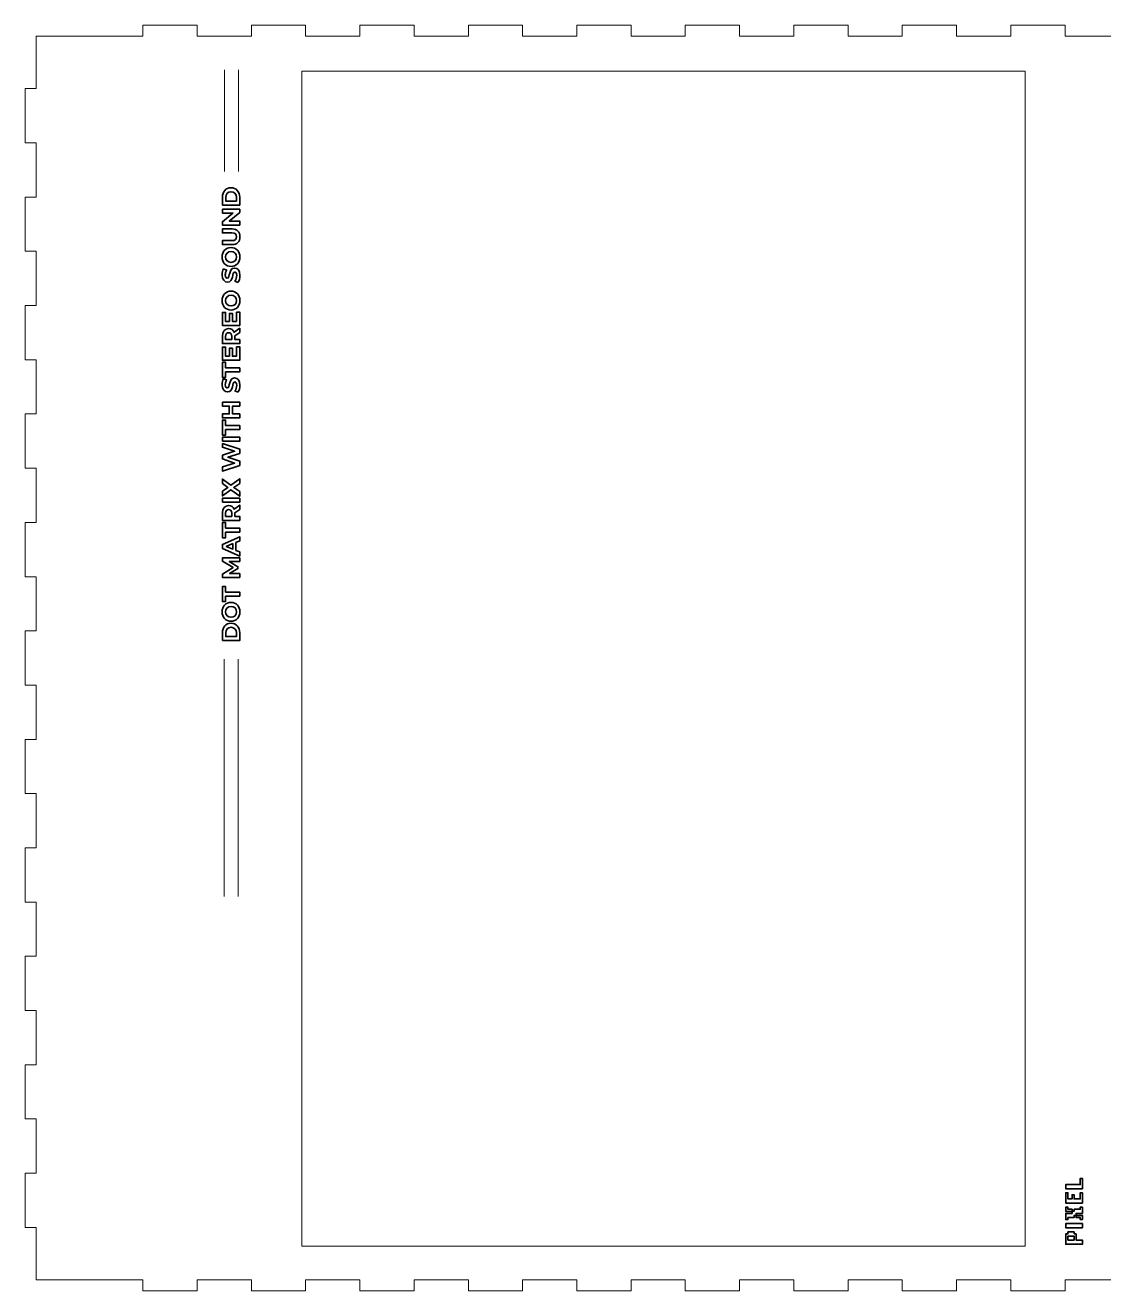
# Model space of a CAD drawing. Header units: millimetres. Extents: x -265 to 3135, y -989 to 809.
# Drawn here: x 1870 to 2466, y -146 to 554 of the extents above; entities that cross this region are included whole.
import ezdxf

# ---------------------------------------------------------------- set-up
doc = ezdxf.new("R2010")
doc.units = ezdxf.units.MM
doc.header["$MEASUREMENT"] = 0
doc.layers.add('Layer 1', color=7, linetype='Continuous', lineweight=0)

# ---------------------------------------------------------------- blocks, each defined once
blk = doc.blocks.new('Block_0')
at = {"layer": 'Layer 1', "color": 18, "lineweight": 35, "true_color": 0x000000}
for points, knots in [([(1978.8, 454.52), (1978.8, 454.52), (1978.8, 458.87), (1978.8, 458.87), (1978.8, 461.99), (1980.69, 464.14), (1983.58, 464.14), (1986.48, 464.14), (1988.36, 461.99), (1988.36, 458.87), (1988.36, 458.87), (1988.36, 454.52), (1988.36, 454.52), (1988.36, 454.52), (1978.8, 454.52), (1978.8, 454.52)], [0, 0, 0, 0, 1, 1, 1, 2, 2, 2, 3, 3, 3, 4, 4, 4, 5, 5, 5, 5]), ([(1986.55, 458.76), (1986.55, 460.66), (1985.41, 461.9), (1983.58, 461.9), (1981.75, 461.9), (1980.62, 460.66), (1980.62, 458.76), (1980.62, 458.76), (1980.62, 456.73), (1980.62, 456.73), (1980.62, 456.73), (1986.55, 456.73), (1986.55, 456.73), (1986.55, 456.73), (1986.55, 458.76), (1986.55, 458.76)], [0, 0, 0, 0, 1, 1, 1, 2, 2, 2, 3, 3, 3, 4, 4, 4, 5, 5, 5, 5]), ([(1978.8, 452.25), (1978.8, 452.25), (1988.36, 452.25), (1988.36, 452.25), (1988.36, 452.25), (1988.36, 450.44), (1988.36, 450.44), (1988.36, 450.44), (1982.56, 445.67), (1982.56, 445.67), (1982.56, 445.67), (1988.36, 445.67), (1988.36, 445.67), (1988.36, 445.67), (1988.36, 443.48), (1988.36, 443.48), (1988.36, 443.48), (1978.8, 443.48), (1978.8, 443.48), (1978.8, 443.48), (1978.8, 445.31), (1978.8, 445.31), (1978.8, 445.31), (1984.61, 450.07), (1984.61, 450.07), (1984.61, 450.07), (1978.8, 450.07), (1978.8, 450.07), (1978.8, 450.07), (1978.8, 452.25), (1978.8, 452.25)], [0, 0, 0, 0, 1, 1, 1, 2, 2, 2, 3, 3, 3, 4, 4, 4, 5, 5, 5, 6, 6, 6, 7, 7, 7, 8, 8, 8, 9, 9, 9, 10, 10, 10, 10]), ([(1984.16, 432.64), (1984.16, 432.64), (1978.8, 432.64), (1978.8, 432.64), (1978.8, 432.64), (1978.8, 434.85), (1978.8, 434.85), (1978.8, 434.85), (1984.07, 434.85), (1984.07, 434.85), (1985.89, 434.85), (1986.64, 435.64), (1986.64, 436.98), (1986.64, 438.33), (1985.89, 439.11), (1984.07, 439.11), (1984.07, 439.11), (1978.8, 439.11), (1978.8, 439.11), (1978.8, 439.11), (1978.8, 441.3), (1978.8, 441.3), (1978.8, 441.3), (1984.16, 441.3), (1984.16, 441.3), (1986.97, 441.3), (1988.53, 439.69), (1988.53, 436.97), (1988.53, 434.25), (1986.97, 432.64), (1984.16, 432.64)], [0, 0, 0, 0, 1, 1, 1, 2, 2, 2, 3, 3, 3, 4, 4, 4, 5, 5, 5, 6, 6, 6, 7, 7, 7, 8, 8, 8, 9, 9, 9, 10, 10, 10, 10]), ([(1983.58, 420.59), (1980.74, 420.59), (1978.64, 422.8), (1978.64, 425.82), (1978.64, 428.82), (1980.73, 431.05), (1983.58, 431.05), (1986.44, 431.05), (1988.53, 428.82), (1988.53, 425.82), (1988.53, 422.8), (1986.42, 420.59), (1983.58, 420.59)], [0, 0, 0, 0, 1, 1, 1, 2, 2, 2, 3, 3, 3, 4, 4, 4, 4]), ([(1983.58, 428.81), (1981.76, 428.81), (1980.52, 427.53), (1980.52, 425.82), (1980.52, 424.11), (1981.76, 422.83), (1983.58, 422.83), (1985.4, 422.83), (1986.64, 424.11), (1986.64, 425.82), (1986.64, 427.53), (1985.4, 428.81), (1983.58, 428.81)], [0, 0, 0, 0, 1, 1, 1, 2, 2, 2, 3, 3, 3, 4, 4, 4, 4]), ([(1987.42, 411.72), (1987.42, 411.72), (1985.75, 412.47), (1985.75, 412.47), (1986.34, 413.28), (1986.75, 414.48), (1986.75, 415.63), (1986.75, 416.94), (1986.31, 417.47), (1985.73, 417.47), (1983.94, 417.47), (1985.17, 411.91), (1981.61, 411.91), (1979.99, 411.91), (1978.64, 413.22), (1978.64, 415.94), (1978.64, 417.14), (1978.92, 418.37), (1979.48, 419.26), (1979.48, 419.26), (1981.16, 418.58), (1981.16, 418.58), (1980.66, 417.69), (1980.41, 416.78), (1980.41, 415.93), (1980.41, 414.62), (1980.9, 414.11), (1981.51, 414.11), (1983.27, 414.11), (1982.05, 419.67), (1985.56, 419.67), (1987.16, 419.67), (1988.53, 418.35), (1988.53, 415.61), (1988.53, 414.1), (1988.08, 412.57), (1987.42, 411.72)], [0, 0, 0, 0, 1, 1, 1, 2, 2, 2, 3, 3, 3, 4, 4, 4, 5, 5, 5, 6, 6, 6, 7, 7, 7, 8, 8, 8, 9, 9, 9, 10, 10, 10, 11, 11, 11, 12, 12, 12, 12]), ([(1983.58, 396.48), (1980.74, 396.48), (1978.64, 398.69), (1978.64, 401.71), (1978.64, 404.71), (1980.73, 406.94), (1983.58, 406.94), (1986.44, 406.94), (1988.53, 404.71), (1988.53, 401.71), (1988.53, 398.69), (1986.42, 396.48), (1983.58, 396.48)], [0, 0, 0, 0, 1, 1, 1, 2, 2, 2, 3, 3, 3, 4, 4, 4, 4]), ([(1983.58, 404.7), (1981.76, 404.7), (1980.52, 403.42), (1980.52, 401.71), (1980.52, 400), (1981.76, 398.72), (1983.58, 398.72), (1985.4, 398.72), (1986.64, 400), (1986.64, 401.71), (1986.64, 403.42), (1985.4, 404.7), (1983.58, 404.7)], [0, 0, 0, 0, 1, 1, 1, 2, 2, 2, 3, 3, 3, 4, 4, 4, 4]), ([(1986.59, 395.34), (1986.59, 395.34), (1988.36, 395.34), (1988.36, 395.34), (1988.36, 395.34), (1988.36, 387.94), (1988.36, 387.94), (1988.36, 387.94), (1978.8, 387.94), (1978.8, 387.94), (1978.8, 387.94), (1978.8, 395.16), (1978.8, 395.16), (1978.8, 395.16), (1980.58, 395.16), (1980.58, 395.16), (1980.58, 395.16), (1980.58, 390.14), (1980.58, 390.14), (1980.58, 390.14), (1982.65, 390.14), (1982.65, 390.14), (1982.65, 390.14), (1982.65, 394.58), (1982.65, 394.58), (1982.65, 394.58), (1984.37, 394.58), (1984.37, 394.58), (1984.37, 394.58), (1984.37, 390.14), (1984.37, 390.14), (1984.37, 390.14), (1986.59, 390.14), (1986.59, 390.14), (1986.59, 390.14), (1986.59, 395.34), (1986.59, 395.34)], [0, 0, 0, 0, 1, 1, 1, 2, 2, 2, 3, 3, 3, 4, 4, 4, 5, 5, 5, 6, 6, 6, 7, 7, 7, 8, 8, 8, 9, 9, 9, 10, 10, 10, 11, 11, 11, 12, 12, 12, 12]), ([(1988.36, 383.99), (1988.36, 383.99), (1985.7, 382.14), (1985.7, 382.14), (1985.7, 382.14), (1985.7, 382.04), (1985.7, 382.04), (1985.7, 382.04), (1985.7, 380.11), (1985.7, 380.11), (1985.7, 380.11), (1988.36, 380.11), (1988.36, 380.11), (1988.36, 380.11), (1988.36, 377.9), (1988.36, 377.9), (1988.36, 377.9), (1978.8, 377.9), (1978.8, 377.9), (1978.8, 377.9), (1978.8, 382.04), (1978.8, 382.04), (1978.8, 384.59), (1980.13, 386.19), (1982.27, 386.19), (1983.7, 386.19), (1984.76, 385.46), (1985.29, 384.22), (1985.29, 384.22), (1988.36, 386.37), (1988.36, 386.37), (1988.36, 386.37), (1988.36, 383.99), (1988.36, 383.99)], [0, 0, 0, 0, 1, 1, 1, 2, 2, 2, 3, 3, 3, 4, 4, 4, 5, 5, 5, 6, 6, 6, 7, 7, 7, 8, 8, 8, 9, 9, 9, 10, 10, 10, 11, 11, 11, 11]), ([(1980.6, 381.91), (1980.6, 381.91), (1980.6, 380.11), (1980.6, 380.11), (1980.6, 380.11), (1983.94, 380.11), (1983.94, 380.11), (1983.94, 380.11), (1983.94, 381.91), (1983.94, 381.91), (1983.94, 383.26), (1983.31, 383.95), (1982.27, 383.95), (1981.22, 383.95), (1980.6, 383.26), (1980.6, 381.91)], [0, 0, 0, 0, 1, 1, 1, 2, 2, 2, 3, 3, 3, 4, 4, 4, 5, 5, 5, 5]), ([(1986.59, 376.13), (1986.59, 376.13), (1988.36, 376.13), (1988.36, 376.13), (1988.36, 376.13), (1988.36, 368.73), (1988.36, 368.73), (1988.36, 368.73), (1978.8, 368.73), (1978.8, 368.73), (1978.8, 368.73), (1978.8, 375.96), (1978.8, 375.96), (1978.8, 375.96), (1980.58, 375.96), (1980.58, 375.96), (1980.58, 375.96), (1980.58, 370.93), (1980.58, 370.93), (1980.58, 370.93), (1982.65, 370.93), (1982.65, 370.93), (1982.65, 370.93), (1982.65, 375.37), (1982.65, 375.37), (1982.65, 375.37), (1984.37, 375.37), (1984.37, 375.37), (1984.37, 375.37), (1984.37, 370.93), (1984.37, 370.93), (1984.37, 370.93), (1986.59, 370.93), (1986.59, 370.93), (1986.59, 370.93), (1986.59, 376.13), (1986.59, 376.13)], [0, 0, 0, 0, 1, 1, 1, 2, 2, 2, 3, 3, 3, 4, 4, 4, 5, 5, 5, 6, 6, 6, 7, 7, 7, 8, 8, 8, 9, 9, 9, 10, 10, 10, 11, 11, 11, 12, 12, 12, 12]), ([(1980.6, 362.27), (1980.6, 362.27), (1980.6, 359.21), (1980.6, 359.21), (1980.6, 359.21), (1978.8, 359.21), (1978.8, 359.21), (1978.8, 359.21), (1978.8, 367.54), (1978.8, 367.54), (1978.8, 367.54), (1980.6, 367.54), (1980.6, 367.54), (1980.6, 367.54), (1980.6, 364.48), (1980.6, 364.48), (1980.6, 364.48), (1988.36, 364.48), (1988.36, 364.48), (1988.36, 364.48), (1988.36, 362.27), (1988.36, 362.27), (1988.36, 362.27), (1980.6, 362.27), (1980.6, 362.27)], [0, 0, 0, 0, 1, 1, 1, 2, 2, 2, 3, 3, 3, 4, 4, 4, 5, 5, 5, 6, 6, 6, 7, 7, 7, 8, 8, 8, 8]), ([(1987.42, 350.96), (1987.42, 350.96), (1985.75, 351.71), (1985.75, 351.71), (1986.34, 352.51), (1986.75, 353.72), (1986.75, 354.86), (1986.75, 356.18), (1986.31, 356.71), (1985.73, 356.71), (1983.94, 356.71), (1985.17, 351.15), (1981.61, 351.15), (1979.99, 351.15), (1978.64, 352.46), (1978.64, 355.18), (1978.64, 356.38), (1978.92, 357.61), (1979.48, 358.5), (1979.48, 358.5), (1981.16, 357.81), (1981.16, 357.81), (1980.66, 356.93), (1980.41, 356.01), (1980.41, 355.16), (1980.41, 353.85), (1980.9, 353.35), (1981.51, 353.35), (1983.27, 353.35), (1982.05, 358.91), (1985.56, 358.91), (1987.16, 358.91), (1988.53, 357.58), (1988.53, 354.85), (1988.53, 353.33), (1988.08, 351.8), (1987.42, 350.96)], [0, 0, 0, 0, 1, 1, 1, 2, 2, 2, 3, 3, 3, 4, 4, 4, 5, 5, 5, 6, 6, 6, 7, 7, 7, 8, 8, 8, 9, 9, 9, 10, 10, 10, 11, 11, 11, 12, 12, 12, 12]), ([(1978.8, 345.57), (1978.8, 345.57), (1988.36, 345.57), (1988.36, 345.57), (1988.36, 345.57), (1988.36, 343.36), (1988.36, 343.36), (1988.36, 343.36), (1984.44, 343.36), (1984.44, 343.36), (1984.44, 343.36), (1984.44, 339.02), (1984.44, 339.02), (1984.44, 339.02), (1988.36, 339.02), (1988.36, 339.02), (1988.36, 339.02), (1988.36, 336.8), (1988.36, 336.8), (1988.36, 336.8), (1978.8, 336.8), (1978.8, 336.8), (1978.8, 336.8), (1978.8, 339.02), (1978.8, 339.02), (1978.8, 339.02), (1982.57, 339.02), (1982.57, 339.02), (1982.57, 339.02), (1982.57, 343.36), (1982.57, 343.36), (1982.57, 343.36), (1978.8, 343.36), (1978.8, 343.36), (1978.8, 343.36), (1978.8, 345.57), (1978.8, 345.57)], [0, 0, 0, 0, 1, 1, 1, 2, 2, 2, 3, 3, 3, 4, 4, 4, 5, 5, 5, 6, 6, 6, 7, 7, 7, 8, 8, 8, 9, 9, 9, 10, 10, 10, 11, 11, 11, 12, 12, 12, 12]), ([(1980.6, 330.34), (1980.6, 330.34), (1980.6, 327.28), (1980.6, 327.28), (1980.6, 327.28), (1978.8, 327.28), (1978.8, 327.28), (1978.8, 327.28), (1978.8, 335.62), (1978.8, 335.62), (1978.8, 335.62), (1980.6, 335.62), (1980.6, 335.62), (1980.6, 335.62), (1980.6, 332.56), (1980.6, 332.56), (1980.6, 332.56), (1988.36, 332.56), (1988.36, 332.56), (1988.36, 332.56), (1988.36, 330.34), (1988.36, 330.34), (1988.36, 330.34), (1980.6, 330.34), (1980.6, 330.34)], [0, 0, 0, 0, 1, 1, 1, 2, 2, 2, 3, 3, 3, 4, 4, 4, 5, 5, 5, 6, 6, 6, 7, 7, 7, 8, 8, 8, 8]), ([(1978.8, 323.88), (1978.8, 323.88), (1978.8, 326.09), (1978.8, 326.09), (1978.8, 326.09), (1988.36, 326.09), (1988.36, 326.09), (1988.36, 326.09), (1988.36, 323.88), (1988.36, 323.88), (1988.36, 323.88), (1978.8, 323.88), (1978.8, 323.88)], [0, 0, 0, 0, 1, 1, 1, 2, 2, 2, 3, 3, 3, 4, 4, 4, 4]), ([(1978.8, 322.65), (1978.8, 322.65), (1988.36, 319.52), (1988.36, 319.52), (1988.36, 319.52), (1988.36, 317.15), (1988.36, 317.15), (1988.36, 317.15), (1981.89, 315.04), (1981.89, 315.04), (1981.89, 315.04), (1988.36, 312.87), (1988.36, 312.87), (1988.36, 312.87), (1988.36, 310.51), (1988.36, 310.51), (1988.36, 310.51), (1978.8, 307.36), (1978.8, 307.36), (1978.8, 307.36), (1978.8, 309.66), (1978.8, 309.66), (1978.8, 309.66), (1985.52, 311.82), (1985.52, 311.82), (1985.52, 311.82), (1978.8, 314.07), (1978.8, 314.07), (1978.8, 314.07), (1978.8, 316.12), (1978.8, 316.12), (1978.8, 316.12), (1985.58, 318.31), (1985.58, 318.31), (1985.58, 318.31), (1978.8, 320.53), (1978.8, 320.53), (1978.8, 320.53), (1978.8, 322.65), (1978.8, 322.65)], [0, 0, 0, 0, 1, 1, 1, 2, 2, 2, 3, 3, 3, 4, 4, 4, 5, 5, 5, 6, 6, 6, 7, 7, 7, 8, 8, 8, 9, 9, 9, 10, 10, 10, 11, 11, 11, 12, 12, 12, 13, 13, 13, 13]), ([(1988.36, 300.6), (1988.36, 300.6), (1985.04, 298.29), (1985.04, 298.29), (1985.04, 298.29), (1988.36, 296.03), (1988.36, 296.03), (1988.36, 296.03), (1988.36, 293.48), (1988.36, 293.48), (1988.36, 293.48), (1983.5, 297.02), (1983.5, 297.02), (1983.5, 297.02), (1978.8, 293.66), (1978.8, 293.66), (1978.8, 293.66), (1978.8, 296.18), (1978.8, 296.18), (1978.8, 296.18), (1981.9, 298.38), (1981.9, 298.38), (1981.9, 298.38), (1978.8, 300.53), (1978.8, 300.53), (1978.8, 300.53), (1978.8, 302.92), (1978.8, 302.92), (1978.8, 302.92), (1983.42, 299.59), (1983.42, 299.59), (1983.42, 299.59), (1988.36, 303.16), (1988.36, 303.16), (1988.36, 303.16), (1988.36, 300.6), (1988.36, 300.6)], [0, 0, 0, 0, 1, 1, 1, 2, 2, 2, 3, 3, 3, 4, 4, 4, 5, 5, 5, 6, 6, 6, 7, 7, 7, 8, 8, 8, 9, 9, 9, 10, 10, 10, 11, 11, 11, 12, 12, 12, 12]), ([(1978.8, 290.1), (1978.8, 290.1), (1978.8, 292.31), (1978.8, 292.31), (1978.8, 292.31), (1988.36, 292.31), (1988.36, 292.31), (1988.36, 292.31), (1988.36, 290.1), (1988.36, 290.1), (1988.36, 290.1), (1978.8, 290.1), (1978.8, 290.1)], [0, 0, 0, 0, 1, 1, 1, 2, 2, 2, 3, 3, 3, 4, 4, 4, 4]), ([(1988.36, 286.15), (1988.36, 286.15), (1985.7, 284.3), (1985.7, 284.3), (1985.7, 284.3), (1985.7, 284.2), (1985.7, 284.2), (1985.7, 284.2), (1985.7, 282.27), (1985.7, 282.27), (1985.7, 282.27), (1988.36, 282.27), (1988.36, 282.27), (1988.36, 282.27), (1988.36, 280.06), (1988.36, 280.06), (1988.36, 280.06), (1978.8, 280.06), (1978.8, 280.06), (1978.8, 280.06), (1978.8, 284.2), (1978.8, 284.2), (1978.8, 286.75), (1980.13, 288.35), (1982.27, 288.35), (1983.7, 288.35), (1984.76, 287.62), (1985.29, 286.38), (1985.29, 286.38), (1988.36, 288.53), (1988.36, 288.53), (1988.36, 288.53), (1988.36, 286.15), (1988.36, 286.15)], [0, 0, 0, 0, 1, 1, 1, 2, 2, 2, 3, 3, 3, 4, 4, 4, 5, 5, 5, 6, 6, 6, 7, 7, 7, 8, 8, 8, 9, 9, 9, 10, 10, 10, 11, 11, 11, 11]), ([(1980.6, 284.07), (1980.6, 284.07), (1980.6, 282.27), (1980.6, 282.27), (1980.6, 282.27), (1983.94, 282.27), (1983.94, 282.27), (1983.94, 282.27), (1983.94, 284.07), (1983.94, 284.07), (1983.94, 285.42), (1983.31, 286.11), (1982.27, 286.11), (1981.22, 286.11), (1980.6, 285.42), (1980.6, 284.07)], [0, 0, 0, 0, 1, 1, 1, 2, 2, 2, 3, 3, 3, 4, 4, 4, 5, 5, 5, 5]), ([(1980.6, 273.59), (1980.6, 273.59), (1980.6, 270.53), (1980.6, 270.53), (1980.6, 270.53), (1978.8, 270.53), (1978.8, 270.53), (1978.8, 270.53), (1978.8, 278.87), (1978.8, 278.87), (1978.8, 278.87), (1980.6, 278.87), (1980.6, 278.87), (1980.6, 278.87), (1980.6, 275.81), (1980.6, 275.81), (1980.6, 275.81), (1988.36, 275.81), (1988.36, 275.81), (1988.36, 275.81), (1988.36, 273.59), (1988.36, 273.59), (1988.36, 273.59), (1980.6, 273.59), (1980.6, 273.59)], [0, 0, 0, 0, 1, 1, 1, 2, 2, 2, 3, 3, 3, 4, 4, 4, 5, 5, 5, 6, 6, 6, 7, 7, 7, 8, 8, 8, 8]), ([(1986.31, 267.93), (1986.31, 267.93), (1986.31, 263.49), (1986.31, 263.49), (1986.31, 263.49), (1988.36, 262.64), (1988.36, 262.64), (1988.36, 262.64), (1988.36, 260.37), (1988.36, 260.37), (1988.36, 260.37), (1978.8, 264.63), (1978.8, 264.63), (1978.8, 264.63), (1978.8, 266.82), (1978.8, 266.82), (1978.8, 266.82), (1988.36, 271.09), (1988.36, 271.09), (1988.36, 271.09), (1988.36, 268.77), (1988.36, 268.77), (1988.36, 268.77), (1986.31, 267.93), (1986.31, 267.93)], [0, 0, 0, 0, 1, 1, 1, 2, 2, 2, 3, 3, 3, 4, 4, 4, 5, 5, 5, 6, 6, 6, 7, 7, 7, 8, 8, 8, 8]), ([(1984.63, 267.23), (1984.63, 267.23), (1980.97, 265.71), (1980.97, 265.71), (1980.97, 265.71), (1984.63, 264.2), (1984.63, 264.2), (1984.63, 264.2), (1984.63, 267.23), (1984.63, 267.23)], [0, 0, 0, 0, 1, 1, 1, 2, 2, 2, 3, 3, 3, 3]), ([(1988.36, 257.28), (1988.36, 257.28), (1982.63, 257.27), (1982.63, 257.27), (1982.63, 257.27), (1987.35, 254.46), (1987.35, 254.46), (1987.35, 254.46), (1987.35, 253.46), (1987.35, 253.46), (1987.35, 253.46), (1982.75, 250.66), (1982.75, 250.66), (1982.75, 250.66), (1988.36, 250.66), (1988.36, 250.66), (1988.36, 250.66), (1988.36, 248.58), (1988.36, 248.58), (1988.36, 248.58), (1978.8, 248.58), (1978.8, 248.58), (1978.8, 248.58), (1978.8, 250.41), (1978.8, 250.41), (1978.8, 250.41), (1984.74, 253.99), (1984.74, 253.99), (1984.74, 253.99), (1978.8, 257.52), (1978.8, 257.52), (1978.8, 257.52), (1978.8, 259.33), (1978.8, 259.33), (1978.8, 259.33), (1988.36, 259.36), (1988.36, 259.36), (1988.36, 259.36), (1988.36, 257.28), (1988.36, 257.28)], [0, 0, 0, 0, 1, 1, 1, 2, 2, 2, 3, 3, 3, 4, 4, 4, 5, 5, 5, 6, 6, 6, 7, 7, 7, 8, 8, 8, 9, 9, 9, 10, 10, 10, 11, 11, 11, 12, 12, 12, 13, 13, 13, 13]), ([(1980.6, 238.25), (1980.6, 238.25), (1980.6, 235.19), (1980.6, 235.19), (1980.6, 235.19), (1978.8, 235.19), (1978.8, 235.19), (1978.8, 235.19), (1978.8, 243.53), (1978.8, 243.53), (1978.8, 243.53), (1980.6, 243.53), (1980.6, 243.53), (1980.6, 243.53), (1980.6, 240.47), (1980.6, 240.47), (1980.6, 240.47), (1988.36, 240.47), (1988.36, 240.47), (1988.36, 240.47), (1988.36, 238.25), (1988.36, 238.25), (1988.36, 238.25), (1980.6, 238.25), (1980.6, 238.25)], [0, 0, 0, 0, 1, 1, 1, 2, 2, 2, 3, 3, 3, 4, 4, 4, 5, 5, 5, 6, 6, 6, 7, 7, 7, 8, 8, 8, 8]), ([(1983.58, 224.28), (1980.74, 224.28), (1978.64, 226.49), (1978.64, 229.51), (1978.64, 232.52), (1980.73, 234.74), (1983.58, 234.74), (1986.44, 234.74), (1988.53, 232.52), (1988.53, 229.51), (1988.53, 226.49), (1986.42, 224.28), (1983.58, 224.28)], [0, 0, 0, 0, 1, 1, 1, 2, 2, 2, 3, 3, 3, 4, 4, 4, 4]), ([(1983.58, 232.5), (1981.76, 232.5), (1980.52, 231.22), (1980.52, 229.51), (1980.52, 227.8), (1981.76, 226.52), (1983.58, 226.52), (1985.4, 226.52), (1986.64, 227.8), (1986.64, 229.51), (1986.64, 231.22), (1985.4, 232.5), (1983.58, 232.5)], [0, 0, 0, 0, 1, 1, 1, 2, 2, 2, 3, 3, 3, 4, 4, 4, 4]), ([(1978.8, 213.59), (1978.8, 213.59), (1978.8, 217.94), (1978.8, 217.94), (1978.8, 221.07), (1980.69, 223.21), (1983.58, 223.21), (1986.48, 223.21), (1988.36, 221.07), (1988.36, 217.94), (1988.36, 217.94), (1988.36, 213.59), (1988.36, 213.59), (1988.36, 213.59), (1978.8, 213.59), (1978.8, 213.59)], [0, 0, 0, 0, 1, 1, 1, 2, 2, 2, 3, 3, 3, 4, 4, 4, 5, 5, 5, 5]), ([(1986.55, 217.83), (1986.55, 219.73), (1985.41, 220.97), (1983.58, 220.97), (1981.75, 220.97), (1980.62, 219.73), (1980.62, 217.83), (1980.62, 217.83), (1980.62, 215.81), (1980.62, 215.81), (1980.62, 215.81), (1986.55, 215.81), (1986.55, 215.81), (1986.55, 215.81), (1986.55, 217.83), (1986.55, 217.83)], [0, 0, 0, 0, 1, 1, 1, 2, 2, 2, 3, 3, 3, 4, 4, 4, 5, 5, 5, 5])]:
    blk.add_open_spline(points, degree=3, knots=knots, dxfattribs=at)
blk = doc.blocks.new('Block_3')
at = {"layer": 'Layer 1', "color": 18, "lineweight": 35, "true_color": 0x000000}
for points, knots in [([(2454.38, -89.6), (2454.38, -89.6), (2445.24, -89.6), (2445.24, -89.6), (2445.24, -89.6), (2445.24, -87.3), (2445.24, -87.3), (2445.24, -87.3), (2453.22, -87.3), (2453.22, -87.3), (2453.22, -87.3), (2453.22, -83.89), (2453.22, -83.89), (2453.22, -83.89), (2454.38, -83.89), (2454.38, -83.89), (2454.38, -83.89), (2454.38, -89.6), (2454.38, -89.6)], [0, 0, 0, 0, 1, 1, 1, 2, 2, 2, 3, 3, 3, 4, 4, 4, 5, 5, 5, 6, 6, 6, 6]), ([(2454.38, -97.56), (2454.38, -97.56), (2445.24, -97.56), (2445.24, -97.56), (2445.24, -97.56), (2445.24, -91.85), (2445.24, -91.85), (2445.24, -91.85), (2446.4, -91.85), (2446.4, -91.85), (2446.4, -91.85), (2446.4, -95.27), (2446.4, -95.27), (2446.4, -95.27), (2448.66, -95.27), (2448.66, -95.27), (2448.66, -95.27), (2448.66, -92.99), (2448.66, -92.99), (2448.66, -92.99), (2449.82, -92.99), (2449.82, -92.99), (2449.82, -92.99), (2449.82, -95.27), (2449.82, -95.27), (2449.82, -95.27), (2453.22, -95.27), (2453.22, -95.27), (2453.22, -95.27), (2453.22, -91.85), (2453.22, -91.85), (2453.22, -91.85), (2454.38, -91.85), (2454.38, -91.85), (2454.38, -91.85), (2454.38, -97.56), (2454.38, -97.56)], [0, 0, 0, 0, 1, 1, 1, 2, 2, 2, 3, 3, 3, 4, 4, 4, 5, 5, 5, 6, 6, 6, 7, 7, 7, 8, 8, 8, 9, 9, 9, 10, 10, 10, 11, 11, 11, 12, 12, 12, 12]), ([(2454.38, -103.26), (2454.38, -103.26), (2450.96, -103.26), (2450.96, -103.26), (2450.96, -103.26), (2450.96, -104.38), (2450.96, -104.38), (2450.96, -104.38), (2454.38, -104.38), (2454.38, -104.38), (2454.38, -104.38), (2454.38, -106.68), (2454.38, -106.68), (2454.38, -106.68), (2453.22, -106.68), (2453.22, -106.68), (2453.22, -106.68), (2453.22, -105.54), (2453.22, -105.54), (2453.22, -105.54), (2450.94, -105.54), (2450.94, -105.54), (2450.94, -105.54), (2450.94, -104.41), (2450.94, -104.41), (2450.94, -104.41), (2449.82, -104.41), (2449.82, -104.41), (2449.82, -104.41), (2449.82, -105.54), (2449.82, -105.54), (2449.82, -105.54), (2446.4, -105.54), (2446.4, -105.54), (2446.4, -105.54), (2446.4, -106.68), (2446.4, -106.68), (2446.4, -106.68), (2445.24, -106.68), (2445.24, -106.68), (2445.24, -106.68), (2445.24, -103.25), (2445.24, -103.25), (2445.24, -103.25), (2448.66, -103.25), (2448.66, -103.25), (2448.66, -103.25), (2448.66, -102.13), (2448.66, -102.13), (2448.66, -102.13), (2445.24, -102.13), (2445.24, -102.13), (2445.24, -102.13), (2445.24, -99.83), (2445.24, -99.83), (2445.24, -99.83), (2446.4, -99.83), (2446.4, -99.83), (2446.4, -99.83), (2446.4, -100.97), (2446.4, -100.97), (2446.4, -100.97), (2448.68, -100.97), (2448.68, -100.97), (2448.68, -100.97), (2448.68, -102.1), (2448.68, -102.1), (2448.68, -102.1), (2449.8, -102.1), (2449.8, -102.1), (2449.8, -102.1), (2449.8, -100.97), (2449.8, -100.97), (2449.8, -100.97), (2453.22, -100.97), (2453.22, -100.97), (2453.22, -100.97), (2453.22, -99.83), (2453.22, -99.83), (2453.22, -99.83), (2454.38, -99.83), (2454.38, -99.83), (2454.38, -99.83), (2454.38, -103.26), (2454.38, -103.26)], [0, 0, 0, 0, 1, 1, 1, 2, 2, 2, 3, 3, 3, 4, 4, 4, 5, 5, 5, 6, 6, 6, 7, 7, 7, 8, 8, 8, 9, 9, 9, 10, 10, 10, 11, 11, 11, 12, 12, 12, 13, 13, 13, 14, 14, 14, 15, 15, 15, 16, 16, 16, 17, 17, 17, 18, 18, 18, 19, 19, 19, 20, 20, 20, 21, 21, 21, 22, 22, 22, 23, 23, 23, 24, 24, 24, 25, 25, 25, 26, 26, 26, 27, 27, 27, 28, 28, 28, 28]), ([(2454.38, -111.22), (2454.38, -111.22), (2445.24, -111.22), (2445.24, -111.22), (2445.24, -111.22), (2445.24, -108.93), (2445.24, -108.93), (2445.24, -108.93), (2454.38, -108.93), (2454.38, -108.93), (2454.38, -108.93), (2454.38, -111.22), (2454.38, -111.22)], [0, 0, 0, 0, 1, 1, 1, 2, 2, 2, 3, 3, 3, 4, 4, 4, 4]), ([(2449.82, -114.63), (2449.82, -114.63), (2450.96, -114.63), (2450.96, -114.63), (2450.96, -114.63), (2450.96, -118.04), (2450.96, -118.04), (2450.96, -118.04), (2454.38, -118.04), (2454.38, -118.04), (2454.38, -118.04), (2454.38, -120.34), (2454.38, -120.34), (2454.38, -120.34), (2445.24, -120.34), (2445.24, -120.34), (2445.24, -120.34), (2445.24, -114.63), (2445.24, -114.63), (2445.24, -114.63), (2446.4, -114.63), (2446.4, -114.63), (2446.4, -114.63), (2446.4, -113.49), (2446.4, -113.49), (2446.4, -113.49), (2449.82, -113.49), (2449.82, -113.49), (2449.82, -113.49), (2449.82, -114.63), (2449.82, -114.63)], [0, 0, 0, 0, 1, 1, 1, 2, 2, 2, 3, 3, 3, 4, 4, 4, 5, 5, 5, 6, 6, 6, 7, 7, 7, 8, 8, 8, 9, 9, 9, 10, 10, 10, 10]), ([(2446.41, -115.79), (2446.41, -115.79), (2446.41, -118.04), (2446.41, -118.04), (2446.41, -118.04), (2449.8, -118.04), (2449.8, -118.04), (2449.8, -118.04), (2449.8, -115.79), (2449.8, -115.79), (2449.8, -115.79), (2446.41, -115.79), (2446.41, -115.79)], [0, 0, 0, 0, 1, 1, 1, 2, 2, 2, 3, 3, 3, 4, 4, 4, 4])]:
    blk.add_open_spline(points, degree=3, knots=knots, dxfattribs=at)

msp = doc.modelspace()

# ---------------------------------------------------------------- linework, layer by layer
at = {"layer": 'Layer 1', "color": 1, "lineweight": 9, "true_color": 0xff0000}
for p, q in [((1979.94, 473.03), (1979.94, 529.43)), ((1987.66, 473.03), (1987.66, 529.43)), ((1979.74, 72.13), (1979.74, 203.28)), ((1987.46, 72.13), (1987.46, 203.28))]:
    msp.add_line(p, q, dxfattribs=at)
msp.add_lwpolyline([(2022.68, -121.47), (2022.68, 528.53), (2422.68, 528.53), (2422.68, -121.47)], close=True, dxfattribs=at)
msp.add_lwpolyline([(1869.82, 8.97)], dxfattribs=at)
msp.add_open_spline([(3043.82, 158.95), (3045.84, 158.95), (3047.86, 158.95), (3049.88, 158.95), (3049.87, 148.96), (3049.87, 138.97), (3049.86, 128.98), (3047.85, 128.98), (3045.83, 128.98), (3043.82, 128.98), (3043.82, 128.98), (3043.82, 98.98), (3043.82, 98.98), (3043.82, 98.98), (3049.82, 98.98), (3049.82, 98.98), (3049.82, 98.98), (3049.82, 68.98), (3049.82, 68.98), (3049.82, 68.98), (3043.82, 68.98), (3043.82, 68.98), (3043.82, 68.98), (3043.82, 38.98), (3043.82, 38.98), (3043.82, 38.98), (3049.82, 38.98), (3049.82, 38.98), (3049.82, 38.98), (3049.82, 8.98), (3049.82, 8.98), (3049.82, 8.98), (3043.82, 8.98), (3043.82, 8.98), (3043.82, 8.98), (3043.82, -21.02), (3043.82, -21.02), (3043.82, -21.02), (3049.82, -21.02), (3049.82, -21.02), (3049.82, -21.02), (3049.82, -51.02), (3049.82, -51.02), (3049.82, -51.02), (3043.82, -51.02), (3043.82, -51.02), (3043.82, -51.02), (3043.82, -81.02), (3043.82, -81.02), (3043.82, -81.02), (3049.82, -81.02), (3049.82, -81.02), (3049.82, -81.02), (3049.82, -111.02), (3049.82, -111.02), (3049.82, -111.02), (3043.82, -111.02), (3043.82, -111.02), (3043.82, -111.02), (3043.82, -140.02), (3043.82, -140.02), (3043.82, -140.02), (3014.82, -140.02), (3014.82, -140.02), (3014.82, -140.02), (2984.82, -140.02), (2984.82, -140.02), (2984.82, -140.02), (2984.82, -146.02), (2984.82, -146.02), (2984.82, -146.02), (2954.82, -146.02), (2954.82, -146.02), (2954.82, -146.02), (2954.82, -140.02), (2954.82, -140.02), (2954.82, -140.02), (2924.82, -140.02), (2924.82, -140.02), (2924.82, -140.02), (2924.82, -146.02), (2924.82, -146.02), (2924.82, -146.02), (2894.82, -146.02), (2894.82, -146.02), (2894.82, -146.02), (2894.82, -140.02), (2894.82, -140.02), (2894.82, -140.02), (2864.82, -140.02), (2864.82, -140.02), (2864.82, -140.02), (2864.82, -146.02), (2864.82, -146.02), (2864.82, -146.02), (2834.82, -146.02), (2834.82, -146.02), (2834.82, -146.02), (2834.82, -140.02), (2834.82, -140.02), (2834.82, -140.02), (2804.82, -140.02), (2804.82, -140.02), (2804.82, -140.02), (2804.82, -146.02), (2804.82, -146.02), (2804.82, -146.02), (2774.82, -146.02), (2774.82, -146.02), (2774.82, -146.02), (2774.82, -140.02), (2774.82, -140.02), (2774.82, -140.02), (2744.82, -140.02), (2744.82, -140.02), (2744.82, -140.02), (2744.82, -146.02), (2744.82, -146.02), (2744.82, -146.02), (2714.82, -146.02), (2714.82, -146.02), (2714.82, -146.02), (2714.82, -140.02), (2714.82, -140.02), (2714.82, -140.02), (2684.82, -140.02), (2684.82, -140.02), (2684.82, -140.02), (2684.82, -146.02), (2684.82, -146.02), (2684.82, -146.02), (2654.82, -146.02), (2654.82, -146.02), (2654.82, -146.02), (2654.82, -140.02), (2654.82, -140.02), (2654.82, -140.02), (2624.82, -140.02), (2624.82, -140.02), (2624.82, -140.02), (2624.82, -146.02), (2624.82, -146.02), (2624.82, -146.02), (2594.82, -146.02), (2594.82, -146.02), (2594.82, -146.02), (2594.82, -140.02), (2594.82, -140.02), (2594.82, -140.02), (2564.82, -140.02), (2564.82, -140.02), (2564.82, -140.02), (2564.82, -146.02), (2564.82, -146.02), (2564.82, -146.02), (2534.82, -146.02), (2534.82, -146.02), (2534.82, -146.02), (2534.82, -140.02), (2534.82, -140.02), (2534.82, -140.02), (2504.82, -140.02), (2504.82, -140.02), (2504.82, -140.02), (2504.82, -146.02), (2504.82, -146.02), (2504.82, -146.02), (2474.82, -146.02), (2474.82, -146.02), (2474.82, -146.02), (2474.82, -140.02), (2474.82, -140.02), (2474.82, -140.02), (2444.82, -140.02), (2444.82, -140.02), (2444.82, -140.02), (2444.82, -146.02), (2444.82, -146.02), (2444.82, -146.02), (2414.82, -146.02), (2414.82, -146.02), (2414.82, -146.02), (2414.82, -140.02), (2414.82, -140.02), (2414.82, -140.02), (2384.82, -140.02), (2384.82, -140.02), (2384.82, -140.02), (2384.82, -146.02), (2384.82, -146.02), (2384.82, -146.02), (2354.82, -146.02), (2354.82, -146.02), (2354.82, -146.02), (2354.82, -140.02), (2354.82, -140.02), (2354.82, -140.02), (2324.82, -140.02), (2324.82, -140.02), (2324.82, -140.02), (2324.82, -146.02), (2324.82, -146.02), (2324.82, -146.02), (2294.82, -146.02), (2294.82, -146.02), (2294.82, -146.02), (2294.82, -140.02), (2294.82, -140.02), (2294.82, -140.02), (2264.82, -140.02), (2264.82, -140.02), (2264.82, -140.02), (2264.82, -146.02), (2264.82, -146.02), (2264.82, -146.02), (2234.82, -146.02), (2234.82, -146.02), (2234.82, -146.02), (2234.82, -140.02), (2234.82, -140.02), (2234.82, -140.02), (2204.82, -140.02), (2204.82, -140.02), (2204.82, -140.02), (2204.82, -146.02), (2204.82, -146.02), (2204.82, -146.02), (2174.82, -146.02), (2174.82, -146.02), (2174.82, -146.02), (2174.82, -140.02), (2174.82, -140.02), (2174.82, -140.02), (2144.82, -140.02), (2144.82, -140.02), (2144.82, -140.02), (2144.82, -146.02), (2144.82, -146.02), (2144.82, -146.02), (2114.82, -146.02), (2114.82, -146.02), (2114.82, -146.02), (2114.82, -140.02), (2114.82, -140.02), (2114.82, -140.02), (2084.82, -140.02), (2084.82, -140.02), (2084.82, -140.02), (2084.82, -146.02), (2084.82, -146.02), (2084.82, -146.02), (2054.82, -146.02), (2054.82, -146.02), (2054.82, -146.02), (2054.82, -140.02), (2054.82, -140.02), (2054.82, -140.02), (2024.82, -140.02), (2024.82, -140.02), (2024.82, -140.02), (2024.82, -146.02), (2024.82, -146.02), (2024.82, -146.02), (1994.82, -146.02), (1994.82, -146.02), (1994.82, -146.02), (1994.82, -140.02), (1994.82, -140.02), (1994.82, -140.02), (1964.82, -140.02), (1964.82, -140.02), (1964.82, -140.02), (1964.82, -146.02), (1964.82, -146.02), (1964.82, -146.02), (1934.82, -146.02), (1934.82, -146.02), (1934.82, -146.02), (1934.82, -140.02), (1934.82, -140.02), (1934.82, -140.02), (1875.82, -140.02), (1875.82, -140.02), (1875.82, -140.02), (1875.82, -111.02), (1875.82, -111.02), (1875.82, -111.02), (1869.82, -111.02), (1869.82, -111.02), (1869.82, -111.02), (1869.82, -81.02), (1869.82, -81.02), (1869.82, -81.02), (1875.82, -81.02), (1875.82, -81.02), (1875.82, -81.02), (1875.82, -51.02), (1875.82, -51.02), (1875.82, -51.02), (1869.82, -51.02), (1869.82, -51.02), (1869.82, -51.02), (1869.82, -21.02), (1869.82, -21.02), (1869.82, -21.02), (1875.82, -21.02), (1875.82, -21.02), (1875.82, -21.02), (1875.82, 8.98), (1875.82, 8.98), (1875.82, 8.98), (1869.82, 8.98), (1869.82, 8.98), (1869.82, 8.98), (1869.82, 38.98), (1869.82, 38.98), (1869.82, 38.98), (1875.82, 38.98), (1875.82, 38.98), (1875.82, 38.98), (1875.82, 68.98), (1875.82, 68.98), (1875.82, 68.98), (1869.82, 68.98), (1869.82, 68.98), (1869.82, 68.98), (1869.82, 98.98), (1869.82, 98.98), (1869.82, 98.98), (1875.82, 98.98), (1875.82, 98.98), (1875.82, 98.98), (1875.82, 128.98), (1875.82, 128.98), (1873.82, 128.98), (1871.82, 128.98), (1869.82, 128.98), (1869.82, 138.98), (1869.82, 148.98), (1869.82, 158.97), (1869.82, 158.97), (1875.82, 158.97), (1875.82, 158.97), (1875.82, 158.97), (1875.82, 188.97), (1875.82, 188.97), (1875.82, 188.97), (1869.82, 188.97), (1869.82, 188.97), (1869.82, 188.97), (1869.82, 218.97), (1869.82, 218.97), (1869.82, 218.97), (1875.82, 218.97), (1875.82, 218.97), (1875.82, 218.97), (1875.82, 248.97), (1875.82, 248.97), (1875.82, 248.97), (1869.82, 248.97), (1869.82, 248.97), (1869.82, 258.98), (1869.82, 268.98), (1869.82, 278.98), (1869.82, 278.98), (1875.82, 278.98), (1875.82, 278.98), (1875.82, 278.98), (1875.82, 308.98), (1875.82, 308.98), (1875.82, 308.98), (1869.82, 308.98), (1869.82, 308.98), (1869.82, 308.98), (1869.82, 338.98), (1869.82, 338.98), (1869.82, 338.98), (1875.82, 338.98), (1875.82, 338.98), (1875.82, 338.98), (1875.82, 368.98), (1875.82, 368.98), (1875.82, 368.98), (1869.82, 368.98), (1869.82, 368.98), (1869.82, 368.98), (1869.82, 398.98), (1869.82, 398.98), (1869.82, 398.98), (1875.82, 398.98), (1875.82, 398.98), (1875.82, 398.98), (1875.82, 428.98), (1875.82, 428.98), (1875.82, 428.98), (1869.82, 428.98), (1869.82, 428.98), (1869.82, 428.98), (1869.82, 458.98), (1869.82, 458.98), (1869.82, 458.98), (1875.82, 458.98), (1875.82, 458.98), (1875.82, 458.98), (1875.82, 488.98), (1875.82, 488.98), (1875.82, 488.98), (1869.82, 488.98), (1869.82, 488.98), (1869.82, 488.98), (1869.82, 518.98), (1869.82, 518.98), (1869.82, 518.98), (1875.82, 518.98), (1875.82, 518.98), (1875.82, 518.98), (1875.82, 547.98), (1875.82, 547.98), (1875.82, 547.98), (1904.82, 547.98), (1904.82, 547.98), (1904.82, 547.98), (1934.82, 547.98), (1934.82, 547.98), (1934.82, 547.98), (1934.82, 553.98), (1934.82, 553.98), (1934.82, 553.98), (1964.82, 553.98), (1964.82, 553.98), (1964.82, 553.98), (1964.82, 547.98), (1964.82, 547.98), (1964.82, 547.98), (1994.82, 547.98), (1994.82, 547.98), (1994.82, 547.98), (1994.82, 553.98), (1994.82, 553.98), (1994.82, 553.98), (2024.82, 553.98), (2024.82, 553.98), (2024.82, 553.98), (2024.82, 547.98), (2024.82, 547.98), (2024.82, 547.98), (2054.82, 547.98), (2054.82, 547.98), (2054.82, 547.98), (2054.82, 553.98), (2054.82, 553.98), (2054.82, 553.98), (2084.82, 553.98), (2084.82, 553.98), (2084.82, 553.98), (2084.82, 547.98), (2084.82, 547.98), (2084.82, 547.98), (2114.82, 547.98), (2114.82, 547.98), (2114.82, 547.98), (2114.82, 553.98), (2114.82, 553.98), (2114.82, 553.98), (2144.82, 553.98), (2144.82, 553.98), (2144.82, 553.98), (2144.82, 547.98), (2144.82, 547.98), (2144.82, 547.98), (2174.82, 547.98), (2174.82, 547.98), (2174.82, 547.98), (2174.82, 553.98), (2174.82, 553.98), (2174.82, 553.98), (2204.82, 553.98), (2204.82, 553.98), (2204.82, 553.98), (2204.82, 547.98), (2204.82, 547.98), (2204.82, 547.98), (2234.82, 547.98), (2234.82, 547.98), (2234.82, 547.98), (2234.82, 553.98), (2234.82, 553.98), (2234.82, 553.98), (2264.82, 553.98), (2264.82, 553.98), (2264.82, 553.98), (2264.82, 547.98), (2264.82, 547.98), (2264.82, 547.98), (2294.82, 547.98), (2294.82, 547.98), (2294.82, 547.98), (2294.82, 553.98), (2294.82, 553.98), (2294.82, 553.98), (2324.82, 553.98), (2324.82, 553.98), (2324.82, 553.98), (2324.82, 547.98), (2324.82, 547.98), (2324.82, 547.98), (2354.82, 547.98), (2354.82, 547.98), (2354.82, 547.98), (2354.82, 553.98), (2354.82, 553.98), (2354.82, 553.98), (2384.82, 553.98), (2384.82, 553.98), (2384.82, 553.98), (2384.82, 547.98), (2384.82, 547.98), (2384.82, 547.98), (2414.82, 547.98), (2414.82, 547.98), (2414.82, 547.98), (2414.82, 553.98), (2414.82, 553.98), (2414.82, 553.98), (2444.82, 553.98), (2444.82, 553.98), (2444.82, 553.98), (2444.82, 547.98), (2444.82, 547.98), (2444.82, 547.98), (2474.82, 547.98), (2474.82, 547.98), (2474.82, 547.98), (2474.82, 553.98), (2474.82, 553.98), (2474.82, 553.98), (2504.82, 553.98), (2504.82, 553.98), (2504.82, 553.98), (2504.82, 547.98), (2504.82, 547.98), (2504.82, 547.98), (2534.82, 547.98), (2534.82, 547.98), (2534.82, 547.98), (2534.82, 553.98), (2534.82, 553.98), (2534.82, 553.98), (2564.82, 553.98), (2564.82, 553.98), (2564.82, 553.98), (2564.82, 547.98), (2564.82, 547.98), (2564.82, 547.98), (2594.82, 547.98), (2594.82, 547.98), (2594.82, 547.98), (2594.82, 553.98), (2594.82, 553.98), (2594.82, 553.98), (2624.82, 553.98), (2624.82, 553.98), (2624.82, 553.98), (2624.82, 547.98), (2624.82, 547.98), (2624.82, 547.98), (2654.82, 547.98), (2654.82, 547.98), (2654.82, 547.98), (2654.82, 553.98), (2654.82, 553.98), (2654.82, 553.98), (2684.82, 553.98), (2684.82, 553.98), (2684.82, 553.98), (2684.82, 547.98), (2684.82, 547.98), (2684.82, 547.98), (2714.82, 547.98), (2714.82, 547.98), (2714.82, 547.98), (2714.82, 553.98), (2714.82, 553.98), (2714.82, 553.98), (2744.82, 553.98), (2744.82, 553.98), (2744.82, 553.98), (2744.82, 547.98), (2744.82, 547.98), (2744.82, 547.98), (2774.82, 547.98), (2774.82, 547.98), (2774.82, 547.98), (2774.82, 553.98), (2774.82, 553.98), (2774.82, 553.98), (2804.82, 553.98), (2804.82, 553.98), (2804.82, 553.98), (2804.82, 547.98), (2804.82, 547.98), (2804.82, 547.98), (2834.82, 547.98), (2834.82, 547.98), (2834.82, 547.98), (2834.82, 553.98), (2834.82, 553.98), (2834.82, 553.98), (2864.82, 553.98), (2864.82, 553.98), (2864.82, 553.98), (2864.82, 547.98), (2864.82, 547.98), (2864.82, 547.98), (2893.82, 547.98), (2893.82, 547.98), (2893.82, 547.98), (2894.43, 547.98), (2894.43, 547.98), (2894.43, 547.98), (2896.93, 547.95), (2896.93, 547.95), (2896.93, 547.95), (2899.43, 547.87), (2899.43, 547.87), (2899.43, 547.87), (2901.93, 547.76), (2901.93, 547.76), (2901.93, 547.76), (2904.43, 547.6), (2904.43, 547.6), (2904.43, 547.6), (2906.92, 547.41), (2906.92, 547.41), (2906.92, 547.41), (2909.41, 547.17), (2909.41, 547.17), (2909.41, 547.17), (2911.89, 546.89), (2911.89, 546.89), (2911.89, 546.89), (2914.37, 546.56), (2914.37, 546.56), (2914.37, 546.56), (2916.84, 546.2), (2916.84, 546.2), (2916.84, 546.2), (2919.31, 545.8), (2919.31, 545.8), (2919.31, 545.8), (2921.77, 545.35), (2921.77, 545.35), (2921.77, 545.35), (2924.22, 544.86), (2924.22, 544.86), (2924.22, 544.86), (2926.67, 544.34), (2926.67, 544.34), (2926.67, 544.34), (2929.1, 543.77), (2929.1, 543.77), (2929.1, 543.77), (2931.53, 543.16), (2931.53, 543.16), (2931.53, 543.16), (2933.94, 542.51), (2933.94, 542.51), (2933.94, 542.51), (2936.34, 541.82), (2936.34, 541.82), (2936.34, 541.82), (2938.73, 541.09), (2938.73, 541.09), (2938.73, 541.09), (2941.11, 540.33), (2941.11, 540.33), (2941.11, 540.33), (2943.48, 539.52), (2943.48, 539.52), (2943.48, 539.52), (2945.83, 538.67), (2945.83, 538.67), (2945.83, 538.67), (2948.17, 537.78), (2948.17, 537.78), (2948.17, 537.78), (2950.49, 536.86), (2950.49, 536.86), (2950.49, 536.86), (2952.8, 535.9), (2952.8, 535.9), (2952.8, 535.9), (2955.09, 534.89), (2955.09, 534.89), (2955.09, 534.89), (2957.36, 533.85), (2957.36, 533.85), (2957.36, 533.85), (2959.62, 532.77), (2959.62, 532.77), (2959.62, 532.77), (2961.85, 531.66), (2961.85, 531.66), (2961.85, 531.66), (2964.07, 530.51), (2964.07, 530.51), (2964.07, 530.51), (2966.27, 529.32), (2966.27, 529.32), (2966.27, 529.32), (2968.45, 528.09), (2968.45, 528.09), (2968.45, 528.09), (2970.61, 526.83), (2970.61, 526.83), (2970.61, 526.83), (2972.75, 525.53), (2972.75, 525.53), (2972.75, 525.53), (2974.86, 524.2), (2974.86, 524.2), (2974.86, 524.2), (2976.95, 522.83), (2976.95, 522.83), (2976.95, 522.83), (2979.02, 521.43), (2979.02, 521.43), (2979.02, 521.43), (2981.07, 519.99), (2981.07, 519.99), (2981.07, 519.99), (2983.09, 518.52), (2983.09, 518.52), (2983.09, 518.52), (2985.09, 517.02), (2985.09, 517.02), (2985.09, 517.02), (2987.06, 515.48), (2987.06, 515.48), (2987.06, 515.48), (2989, 513.91), (2989, 513.91), (2989, 513.91), (2990.92, 512.3), (2990.92, 512.3), (2990.92, 512.3), (2992.81, 510.67), (2992.81, 510.67), (2992.81, 510.67), (2994.68, 509.01), (2994.68, 509.01), (2994.68, 509.01), (2996.51, 507.31), (2996.51, 507.31), (2996.51, 507.31), (2998.32, 505.58), (2998.32, 505.58), (2998.32, 505.58), (3000.1, 503.83), (3000.1, 503.83), (3000.1, 503.83), (3001.85, 502.04), (3001.85, 502.04), (3001.85, 502.04), (3003.57, 500.22), (3003.57, 500.22), (3003.57, 500.22), (3005.26, 498.38), (3005.26, 498.38), (3005.26, 498.38), (3006.92, 496.51), (3006.92, 496.51), (3006.92, 496.51), (3008.54, 494.61), (3008.54, 494.61), (3008.54, 494.61), (3010.14, 492.69), (3010.14, 492.69), (3010.14, 492.69), (3011.7, 490.73), (3011.7, 490.73), (3011.7, 490.73), (3013.23, 488.76), (3013.23, 488.76), (3013.23, 488.76), (3014.72, 486.75), (3014.72, 486.75), (3014.72, 486.75), (3016.19, 484.73), (3016.19, 484.73), (3016.19, 484.73), (3017.62, 482.67), (3017.62, 482.67), (3017.62, 482.67), (3019.01, 480.6), (3019.01, 480.6), (3019.01, 480.6), (3020.37, 478.5), (3020.37, 478.5), (3020.37, 478.5), (3021.69, 476.38), (3021.69, 476.38), (3021.69, 476.38), (3022.98, 474.24), (3022.98, 474.24), (3022.98, 474.24), (3024.24, 472.08), (3024.24, 472.08), (3024.24, 472.08), (3025.45, 469.89), (3025.45, 469.89), (3025.45, 469.89), (3026.63, 467.69), (3026.63, 467.69), (3026.63, 467.69), (3027.78, 465.47), (3027.78, 465.47), (3027.78, 465.47), (3028.88, 463.22), (3028.88, 463.22), (3028.88, 463.22), (3029.95, 460.96), (3029.95, 460.96), (3029.95, 460.96), (3030.98, 458.69), (3030.98, 458.69), (3030.98, 458.69), (3031.97, 456.39), (3031.97, 456.39), (3031.97, 456.39), (3032.93, 454.08), (3032.93, 454.08), (3032.93, 454.08), (3033.84, 451.75), (3033.84, 451.75), (3033.84, 451.75), (3034.72, 449.41), (3034.72, 449.41), (3034.72, 449.41), (3035.56, 447.06), (3035.56, 447.06), (3035.56, 447.06), (3036.36, 444.69), (3036.36, 444.69), (3036.36, 444.69), (3037.12, 442.31), (3037.12, 442.31), (3037.12, 442.31), (3037.83, 439.91), (3037.83, 439.91), (3037.83, 439.91), (3038.51, 437.51), (3038.51, 437.51), (3038.51, 437.51), (3039.15, 435.09), (3039.15, 435.09), (3039.15, 435.09), (3039.75, 432.66), (3039.75, 432.66), (3039.75, 432.66), (3040.31, 430.22), (3040.31, 430.22), (3040.31, 430.22), (3040.83, 427.78), (3040.83, 427.78), (3040.83, 427.78), (3041.3, 425.32), (3041.3, 425.32), (3041.3, 425.32), (3041.74, 422.86), (3041.74, 422.86), (3041.74, 422.86), (3042.13, 420.39), (3042.13, 420.39), (3042.13, 420.39), (3042.48, 417.92), (3042.48, 417.92), (3042.48, 417.92), (3042.8, 415.44), (3042.8, 415.44), (3042.8, 415.44), (3043.07, 412.95), (3043.07, 412.95), (3043.07, 412.95), (3043.29, 410.46), (3043.29, 410.46), (3043.29, 410.46), (3043.48, 407.97), (3043.48, 407.97), (3043.48, 407.97), (3043.63, 405.48), (3043.63, 405.48), (3043.63, 405.48), (3043.73, 402.98), (3043.73, 402.98), (3043.73, 402.98), (3043.79, 400.48), (3043.79, 400.48), (3043.79, 400.48), (3043.82, 397.98), (3043.82, 397.98), (3043.82, 397.98), (3043.82, 368.98), (3043.82, 368.98), (3043.82, 368.98), (3043.82, 338.98), (3043.82, 338.98), (3043.82, 338.98), (3049.82, 338.98), (3049.82, 338.98), (3049.82, 338.98), (3049.82, 308.98), (3049.82, 308.98), (3049.82, 308.98), (3043.82, 308.98), (3043.82, 308.98), (3043.82, 308.98), (3043.82, 278.98), (3043.82, 278.98), (3045.82, 278.98), (3047.82, 278.98), (3049.82, 278.98), (3049.82, 278.98), (3049.82, 278.97), (3049.82, 278.97), (3049.82, 278.97), (3049.82, 248.97), (3049.82, 248.97), (3049.82, 248.97), (3043.82, 248.97), (3043.82, 248.97), (3043.82, 248.97), (3043.82, 218.97), (3043.82, 218.97), (3043.82, 218.97), (3049.82, 218.97), (3049.82, 218.97), (3049.82, 218.97), (3049.82, 188.97), (3049.82, 188.97), (3047.82, 188.97), (3045.82, 188.97), (3043.82, 188.97), (3043.82, 178.96), (3043.82, 168.96), (3043.82, 158.95)], degree=3, knots=[0, 0, 0, 0, 1, 1, 1, 2, 2, 2, 3, 3, 3, 4, 4, 4, 5, 5, 5, 6, 6, 6, 7, 7, 7, 8, 8, 8, 9, 9, 9, 10, 10, 10, 11, 11, 11, 12, 12, 12, 13, 13, 13, 14, 14, 14, 15, 15, 15, 16, 16, 16, 17, 17, 17, 18, 18, 18, 19, 19, 19, 20, 20, 20, 21, 21, 21, 22, 22, 22, 23, 23, 23, 24, 24, 24, 25, 25, 25, 26, 26, 26, 27, 27, 27, 28, 28, 28, 29, 29, 29, 30, 30, 30, 31, 31, 31, 32, 32, 32, 33, 33, 33, 34, 34, 34, 35, 35, 35, 36, 36, 36, 37, 37, 37, 38, 38, 38, 39, 39, 39, 40, 40, 40, 41, 41, 41, 42, 42, 42, 43, 43, 43, 44, 44, 44, 45, 45, 45, 46, 46, 46, 47, 47, 47, 48, 48, 48, 49, 49, 49, 50, 50, 50, 51, 51, 51, 52, 52, 52, 53, 53, 53, 54, 54, 54, 55, 55, 55, 56, 56, 56, 57, 57, 57, 58, 58, 58, 59, 59, 59, 60, 60, 60, 61, 61, 61, 62, 62, 62, 63, 63, 63, 64, 64, 64, 65, 65, 65, 66, 66, 66, 67, 67, 67, 68, 68, 68, 69, 69, 69, 70, 70, 70, 71, 71, 71, 72, 72, 72, 73, 73, 73, 74, 74, 74, 75, 75, 75, 76, 76, 76, 77, 77, 77, 78, 78, 78, 79, 79, 79, 80, 80, 80, 81, 81, 81, 82, 82, 82, 83, 83, 83, 84, 84, 84, 85, 85, 85, 86, 86, 86, 87, 87, 87, 88, 88, 88, 89, 89, 89, 90, 90, 90, 91, 91, 91, 92, 92, 92, 93, 93, 93, 94, 94, 94, 95, 95, 95, 96, 96, 96, 97, 97, 97, 98, 98, 98, 99, 99, 99, 100, 100, 100, 101, 101, 101, 102, 102, 102, 103, 103, 103, 104, 104, 104, 105, 105, 105, 106, 106, 106, 107, 107, 107, 108, 108, 108, 109, 109, 109, 110, 110, 110, 111, 111, 111, 112, 112, 112, 113, 113, 113, 114, 114, 114, 115, 115, 115, 116, 116, 116, 117, 117, 117, 118, 118, 118, 119, 119, 119, 120, 120, 120, 121, 121, 121, 122, 122, 122, 123, 123, 123, 124, 124, 124, 125, 125, 125, 126, 126, 126, 127, 127, 127, 128, 128, 128, 129, 129, 129, 130, 130, 130, 131, 131, 131, 132, 132, 132, 133, 133, 133, 134, 134, 134, 135, 135, 135, 136, 136, 136, 137, 137, 137, 138, 138, 138, 139, 139, 139, 140, 140, 140, 141, 141, 141, 142, 142, 142, 143, 143, 143, 144, 144, 144, 145, 145, 145, 146, 146, 146, 147, 147, 147, 148, 148, 148, 149, 149, 149, 150, 150, 150, 151, 151, 151, 152, 152, 152, 153, 153, 153, 154, 154, 154, 155, 155, 155, 156, 156, 156, 157, 157, 157, 158, 158, 158, 159, 159, 159, 160, 160, 160, 161, 161, 161, 162, 162, 162, 163, 163, 163, 164, 164, 164, 165, 165, 165, 166, 166, 166, 167, 167, 167, 168, 168, 168, 169, 169, 169, 170, 170, 170, 171, 171, 171, 172, 172, 172, 173, 173, 173, 174, 174, 174, 175, 175, 175, 176, 176, 176, 177, 177, 177, 178, 178, 178, 179, 179, 179, 180, 180, 180, 181, 181, 181, 182, 182, 182, 183, 183, 183, 184, 184, 184, 185, 185, 185, 186, 186, 186, 187, 187, 187, 188, 188, 188, 189, 189, 189, 190, 190, 190, 191, 191, 191, 192, 192, 192, 193, 193, 193, 194, 194, 194, 195, 195, 195, 196, 196, 196, 197, 197, 197, 198, 198, 198, 199, 199, 199, 200, 200, 200, 201, 201, 201, 202, 202, 202, 203, 203, 203, 204, 204, 204, 205, 205, 205, 206, 206, 206, 207, 207, 207, 208, 208, 208, 209, 209, 209, 210, 210, 210, 211, 211, 211, 212, 212, 212, 213, 213, 213, 214, 214, 214, 215, 215, 215, 216, 216, 216, 217, 217, 217, 218, 218, 218, 219, 219, 219, 220, 220, 220, 221, 221, 221, 222, 222, 222, 223, 223, 223, 224, 224, 224, 225, 225, 225, 226, 226, 226, 227, 227, 227, 228, 228, 228, 229, 229, 229, 230, 230, 230, 231, 231, 231, 232, 232, 232, 233, 233, 233, 234, 234, 234, 235, 235, 235, 236, 236, 236, 237, 237, 237, 238, 238, 238, 239, 239, 239, 240, 240, 240, 241, 241, 241, 242, 242, 242, 243, 243, 243, 244, 244, 244, 245, 245, 245, 246, 246, 246, 247, 247, 247, 248, 248, 248, 249, 249, 249, 250, 250, 250, 251, 251, 251, 252, 252, 252, 253, 253, 253, 254, 254, 254, 255, 255, 255, 256, 256, 256, 257, 257, 257, 258, 258, 258, 259, 259, 259, 260, 260, 260, 261, 261, 261, 262, 262, 262, 263, 263, 263, 264, 264, 264, 265, 265, 265, 266, 266, 266, 267, 267, 267, 268, 268, 268, 269, 269, 269, 270, 270, 270, 271, 271, 271, 272, 272, 272, 273, 273, 273, 274, 274, 274, 275, 275, 275, 276, 276, 276, 277, 277, 277, 278, 278, 278, 279, 279, 279, 280, 280, 280, 281, 281, 281, 282, 282, 282, 283, 283, 283, 284, 284, 284, 285, 285, 285, 286, 286, 286, 287, 287, 287, 288, 288, 288, 289, 289, 289, 290, 290, 290, 291, 291, 291, 292, 292, 292, 293, 293, 293, 294, 294, 294, 295, 295, 295, 296, 296, 296, 297, 297, 297, 298, 298, 298, 299, 299, 299, 300, 300, 300, 301, 301, 301, 302, 302, 302, 303, 303, 303, 304, 304, 304, 305, 305, 305, 306, 306, 306, 307, 307, 307, 308, 308, 308, 309, 309, 309, 310, 310, 310, 311, 311, 311, 312, 312, 312, 313, 313, 313, 314, 314, 314, 315, 315, 315, 315], dxfattribs=at)

# ---------------------------------------------------------------- block references
at = {"layer": 'Layer 1'}
for name in ['Block_0', 'Block_3']:
    msp.add_blockref(name, (0, 0), dxfattribs=at)

doc.saveas('drawing.dxf')
